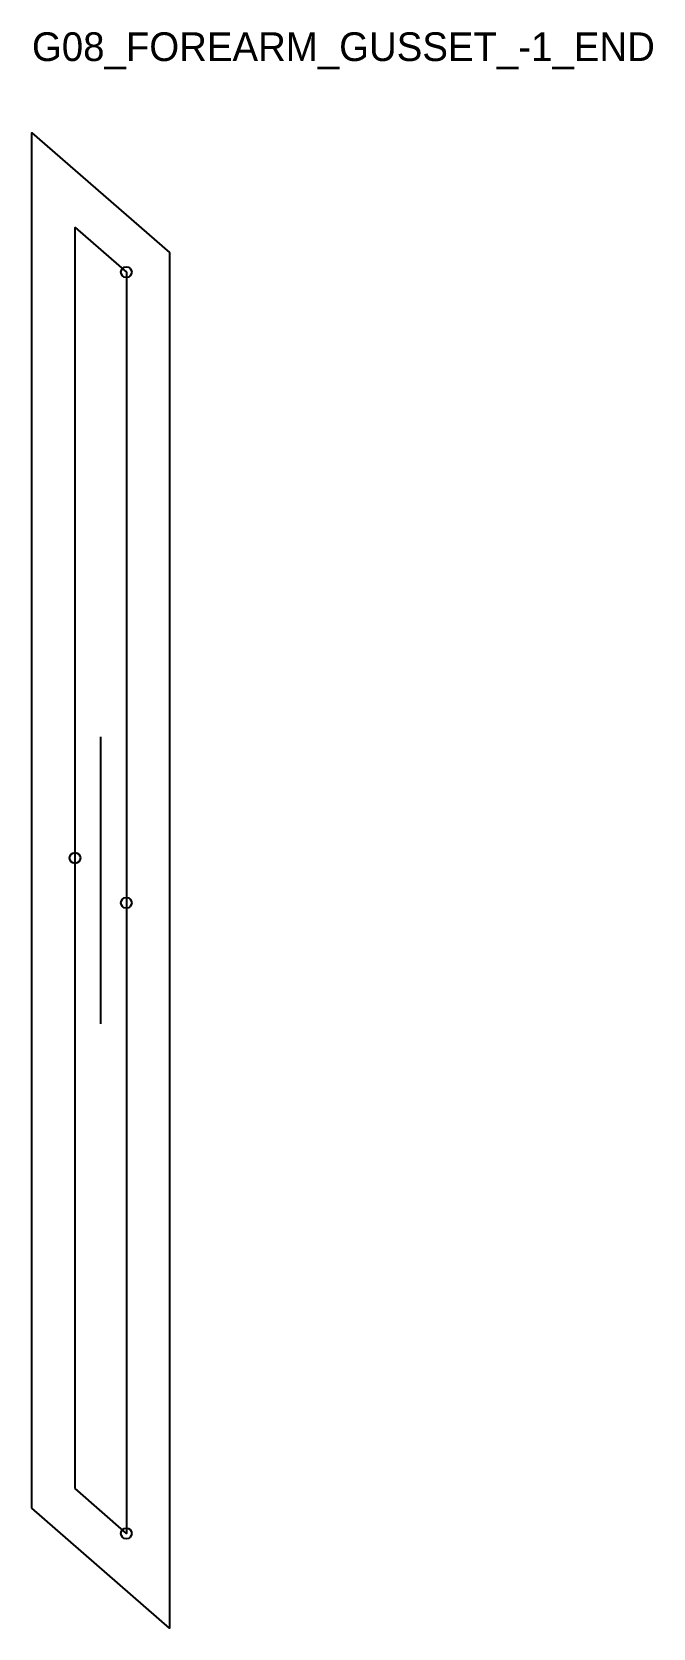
# Model space of a CAD drawing. Header units: millimetres. Extents: x -12 to 161, y -39 to 406.
import ezdxf

# ---------------------------------------------------------------- set-up
doc = ezdxf.new("R2010")
doc.units = ezdxf.units.MM
for name, color, linetype in [('CUT', 1, 'Continuous'), ('GRAIN', 3, 'Continuous'), ('ID', 7, 'Continuous'), ('NOTCH', 2, 'Continuous'), ('SEAM', 5, 'Continuous')]:
    doc.layers.add(name, color=color, linetype=linetype)

msp = doc.modelspace()

# ---------------------------------------------------------------- linework, layer by layer
at = {"layer": 'CUT'}
msp.add_lwpolyline([(-12, -5.45), (-12, 21.99), (-12, 43.97), (-12, 65.96), (-12, 87.94), (-12, 109.93), (-12, 131.91), (-12, 153.9), (-12, 175.89), (-12, 197.87), (-12, 219.86), (-12, 241.84), (-12, 263.83), (-12, 285.81), (-12, 307.8), (-12, 329.79), (-12, 378.18), (26.31, 344.73), (26.31, 317.29), (26.31, 295.31), (26.31, 273.32), (26.31, 251.33), (26.31, 229.35), (26.31, 207.36), (26.31, 185.38), (26.31, 163.39), (26.31, 141.41), (26.31, 119.42), (26.31, 97.43), (26.31, 75.45), (26.31, 53.46), (26.31, 31.48), (26.31, 9.49), (26.31, -38.9), (-12, -5.45)], close=True, dxfattribs=at)
at = {"layer": 'GRAIN'}
msp.add_line((7.16, 129.64), (7.16, 209.64), dxfattribs=at)
at = {"layer": 'NOTCH'}
for centre in [(14.31, 339.28), (0, 175.89), (14.31, 163.39), (14.31, -12.5)]:
    msp.add_circle(centre, 1.5, dxfattribs=at)
at = {"layer": 'SEAM'}
msp.add_lwpolyline([(0, 0), (0, 21.99), (0, 43.97), (0, 65.96), (0, 87.94), (0, 109.93), (0, 131.91), (0, 153.9), (0, 175.89), (0, 197.87), (0, 219.86), (0, 241.84), (0, 263.83), (0, 285.81), (0, 307.8), (0, 329.79), (0, 351.77), (14.31, 339.28), (14.31, 317.29), (14.31, 295.31), (14.31, 273.32), (14.31, 251.33), (14.31, 229.35), (14.31, 207.36), (14.31, 185.38), (14.31, 163.39), (14.31, 141.41), (14.31, 119.42), (14.31, 97.43), (14.31, 75.45), (14.31, 53.46), (14.31, 31.48), (14.31, 9.49), (14.31, -12.5)], close=True, dxfattribs=at)

# ---------------------------------------------------------------- texts
at = {"layer": 'ID'}
msp.add_text('G08_FOREARM_GUSSET_-1_END', height=8, dxfattribs=at).set_placement((-12, 398.18))

doc.saveas('drawing.dxf')
